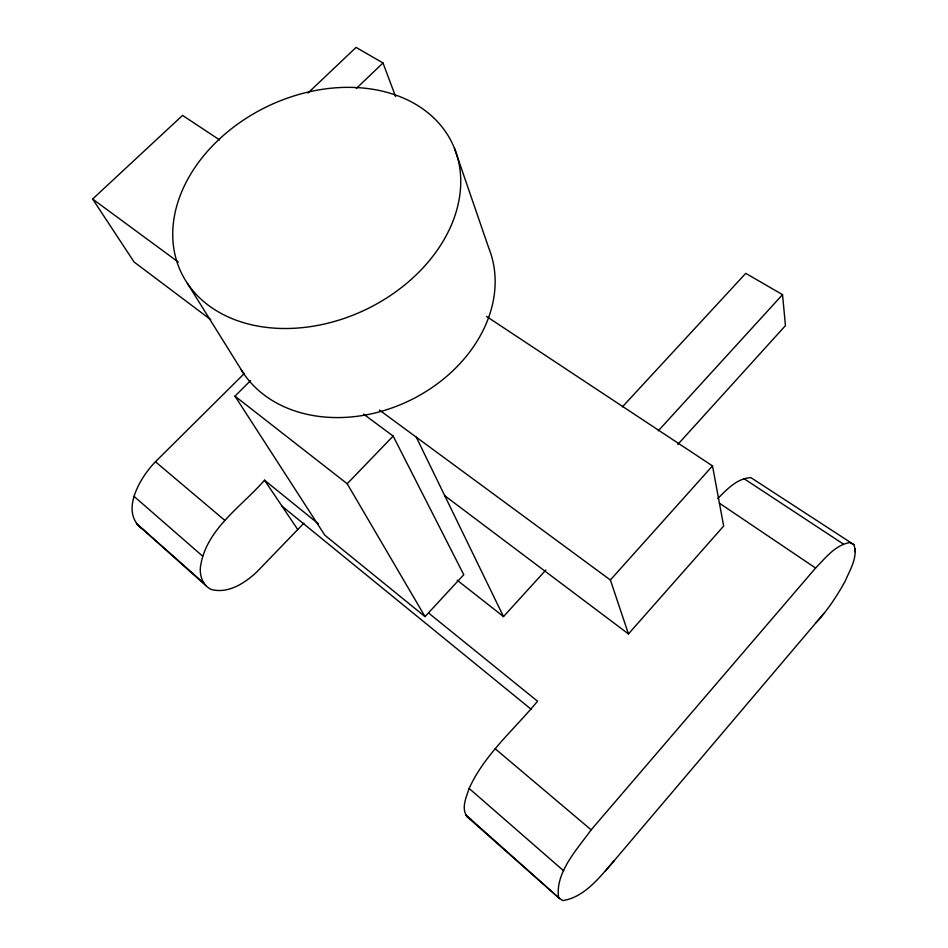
<?xml version="1.0" encoding="UTF-8"?>
<svg xmlns="http://www.w3.org/2000/svg" width="948" height="948" viewBox="0 0 948 948"><rect width="100%" height="100%" fill="white"/><g stroke="black" fill="none" stroke-linecap="round" stroke-linejoin="round"><path stroke-width="1.42" d="M613.996 860.903C599.966 876.758 585.046 897.033 562.899 900.6L558.692 898.005C554.627 872.847 577.545 848.863 591.161 829.844L815.6 568.042C825.424 558.04 835.176 545.088 849.823 542.552L853.852 544.614C858.224 557.057 850.024 569.641 845.355 580.816C837.167 595.83 827.592 610.192 815.967 622.765M428.555 612.989L537.528 701.2C514.136 729.711 484.511 754.395 469.059 788.629C466.238 797.327 460.882 808.454 467.21 816.832L559.569 898.538L465.788 814.853M318.445 523.841L264.539 480.198C241.29 506.955 205.289 529.577 200.336 567.734C199.732 576.266 202.931 585.366 210.966 589.372C227.97 594.135 244.608 583.257 256.612 572.154L303.893 523.178M605.428 870.999L823.765 613.581M244.477 373.346L155.448 461.759C139.984 477.638 118.453 513.259 143.74 529.932M444.766 495.733L628.453 633.928L723.668 526.033L712.505 465.906L486.442 316.395M628.453 633.928L610.382 579.986L712.505 465.906M677.856 444.399L785.454 325.626L782.538 294.638L745.744 273.368L622.386 406.87M457.197 580.223L503.507 616.591L545.87 570.021M658.279 430.83L782.538 294.638M250.545 380.634L234.974 396.134L324.809 535.193L425.024 616.615L463.773 574.701L393.159 436.068L363.582 414.098M425.024 616.615L347.193 483.729L393.159 436.068M717.695 498.636C726.855 489.452 737.07 478.337 750.863 477.626L853.852 544.614M356.318 88.496L382.992 62.959L356.069 47.4L307.958 93.046M210.657 319.618L134.095 262.015L92.62 199.021L182.561 115.407L219.616 139.925M743.907 478.598L843.388 544.081M467.21 816.832L471.038 819.356M719.331 503.139L815.6 568.042M92.62 199.021L178.307 262.075M379.413 410.046L610.382 579.986M234.974 396.134L347.193 483.729M282.03 506.196L531.425 709.495M155.448 461.759L224.972 520.499M495.235 748.802L591.161 829.844M134.059 496.385L202.659 556.168M469.153 788.452L563.705 870.868M203.986 583.316L136.417 523.557L206.024 585.757M264.539 480.198L297.743 529.553M187.443 283.428L243.363 373.121M416.302 437.182L503.507 616.591M382.992 62.959L395.6 96.554M454.471 148.326A150.139 112.848 -25.4 0 1 284.199 328.506A150.139 112.848 -25.4 0 1 211.534 146.869A150.139 112.848 -25.4 0 1 454.471 148.326L488.943 248.518A138.207 108.842 -25.5 0 1 410.223 400.257A138.207 108.842 -25.5 0 1 241.065 369.507M855.072 548.892L855.179 551.689"/></g></svg>
